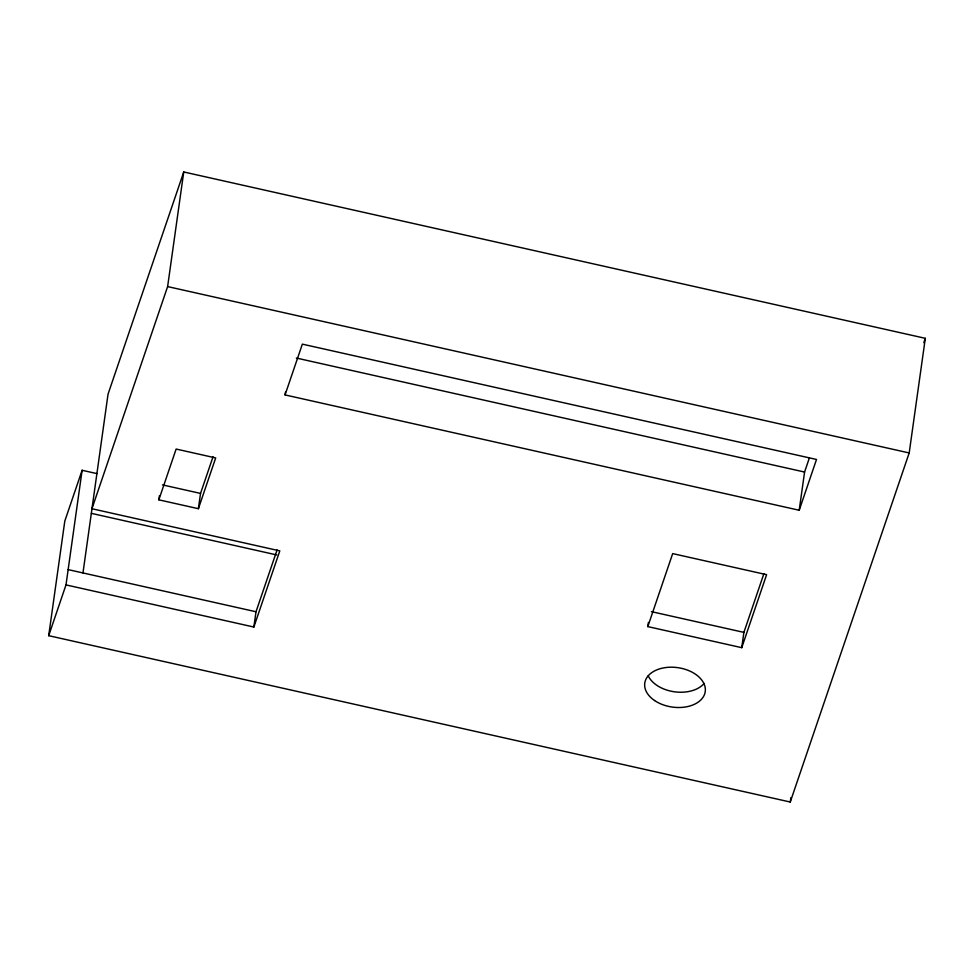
<?xml version="1.0" encoding="UTF-8"?>
<svg xmlns="http://www.w3.org/2000/svg" width="974" height="974" viewBox="0 0 974 974"><rect width="100%" height="100%" fill="white"/><g stroke="black" fill="none" stroke-linecap="round" stroke-linejoin="round"><path stroke-width="1.46" d="M82.973 572.943L108.053 394.117L183.745 171.972L925.3 338.319L909.192 452.947L790.255 802.028L48.7 635.681L64.808 521.053L82.108 470.284L96.937 473.608M48.7 635.681L66.001 584.899L82.108 470.284M66.001 584.899L253.861 627.037L279.806 550.882L91.946 508.732L167.625 286.587L183.745 171.972M158.835 499.832L176.136 449.051L215.692 457.926L198.392 508.696L158.835 499.832L159.432 495.656M198.392 508.696L200.534 493.416L213.038 456.745M285.053 394.92L302.354 344.139L816.504 459.472L799.204 510.254L285.053 394.92L285.443 392.132M253.861 627.037L256.004 611.757L277.066 549.969M647.807 626.599L672.681 553.609L766.611 574.672L741.738 647.673L647.807 626.599L648.392 622.435M741.738 647.673L743.893 632.382L763.884 573.71M799.204 510.254L804.573 472.049L809.37 457.938M790.255 802.028L790.888 797.56M923.827 342.629L925.3 338.319M167.625 286.587L909.192 452.947M296.339 358.042L804.573 472.049M162.451 484.882L200.534 493.416M651.423 611.648L743.893 632.382M91.386 513.359L276.774 554.937M68.143 569.62L256.004 611.757M704.129 683.431A30.535 19.906 8 0 1 674.592 691.82A30.535 19.906 8 0 1 648.221 675.834M654.552 700.513A30.535 19.906 8 0 0 704.665 694.012A30.535 19.906 8 0 0 665.79 667.543A30.535 19.906 8 0 0 654.552 700.513"/></g></svg>
